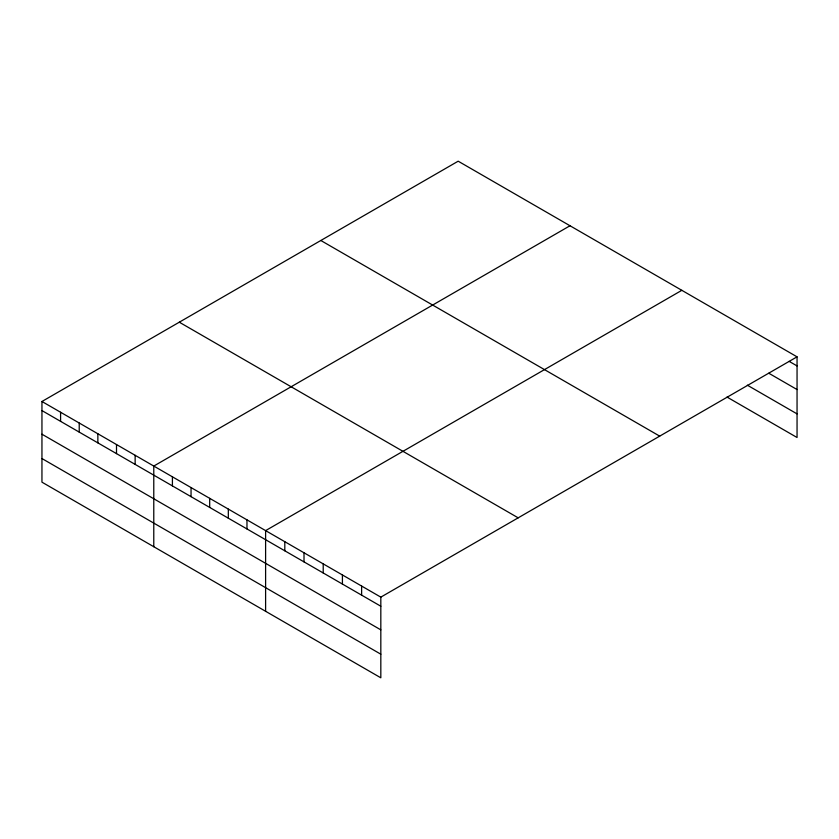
<?xml version="1.0" encoding="UTF-8"?>
<svg xmlns="http://www.w3.org/2000/svg" width="839" height="839" viewBox="0 0 839 839"><rect width="100%" height="100%" fill="white"/><g stroke="black" fill="none" stroke-linecap="round" stroke-linejoin="round"><path stroke-width="1.26" d="M41.95 401.493L380.822 597.137L380.822 677.807L41.95 482.163L41.95 401.493L458.178 161.193L797.05 356.837L797.05 437.507L727.014 397.067M570.006 225.754L153.778 466.065L153.778 546.724M681.834 290.315L265.606 530.626L265.606 611.295M380.822 597.137L797.05 356.837M789.142 361.357L797.05 365.919M768.807 373.24L797.05 389.548M747.35 385.185L797.05 413.879M320.823 240.489L659.695 436.133M179.305 322.197L518.177 517.841M41.95 410.586L380.822 606.23M41.95 434.203L380.822 629.858M41.95 458.545L380.822 654.189M361.619 586.052L361.619 595.145M342.417 574.967L342.417 584.059M323.214 563.881L323.214 572.974M304.012 552.796L304.012 561.889M284.809 541.711L284.809 550.804M246.97 519.865L246.97 528.958M228.323 509.105L228.323 518.187M209.687 498.345L209.687 507.427M191.051 487.585L191.051 496.667M172.415 476.825L172.415 485.907M135.142 455.304L135.142 464.387M116.506 444.544L116.506 453.626M97.859 433.784L97.859 442.866M79.223 423.013L79.223 432.106M60.586 412.253L60.586 421.346"/></g></svg>
